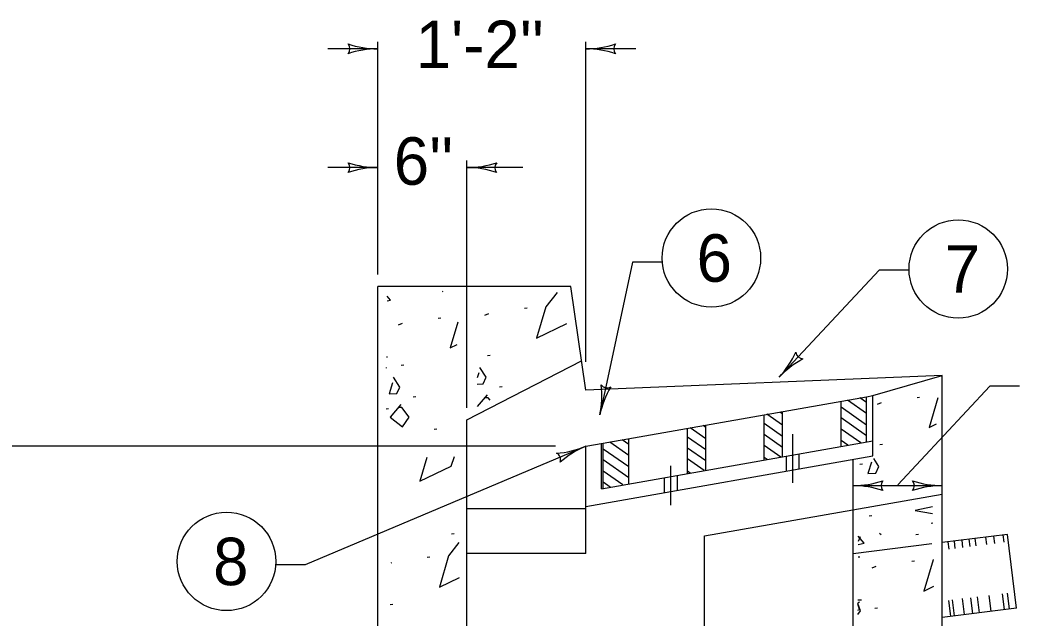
# Model space of a CAD drawing. Extents: x 1000 to 1036.3, y 1000 to 1022.
# Drawn here: x 1022.156 to 1026.351, y 1009.523 to 1012.042 of the extents above; entities that cross this region are included whole.
import ezdxf

# ---------------------------------------------------------------- set-up
doc = ezdxf.new("R2010")
doc.units = 0
doc.layers.add('1', color=7, linetype='Continuous')
doc.layers.add('5', color=7, linetype='Continuous')

msp = doc.modelspace()

# ---------------------------------------------------------------- linework, layer by layer
at = {"layer": '1'}
for p, q in [((1023.6615, 1010.9702), (1023.6615, 1011.9489)), ((1024.5365, 1010.6013), (1024.5365, 1011.9489)), ((1023.6615, 1011.9199), (1023.4517, 1011.9199)), ((1024.7465, 1011.9199), (1024.5365, 1011.9199)), ((1024.0365, 1010.4084), (1024.0365, 1011.4496)), ((1023.6615, 1011.4199), (1023.4517, 1011.4199)), ((1024.2715, 1011.4199), (1024.0365, 1011.4199)), ((1024.7335, 1011.0218), (1024.5955, 1010.3783)), ((1024.8585, 1011.0218), (1024.7335, 1011.0218)), ((1025.7715, 1010.9873), (1025.3498, 1010.5374)), ((1025.8965, 1010.9873), (1025.7715, 1010.9873)), ((1023.6615, 1009.2949), (1023.6615, 1010.9199)), ((1024.474, 1010.9199), (1023.6615, 1010.9199)), ((1024.5365, 1010.4824), (1024.474, 1010.9199)), ((1024.0365, 1010.3574), (1024.5188, 1010.6068)), ((1026.0365, 1010.5449), (1024.5365, 1010.4824)), ((1025.7443, 1010.4597), (1026.0365, 1010.5449)), ((1026.0365, 1009.3103), (1026.0365, 1010.5449)), ((1026.2368, 1010.4993), (1025.8497, 1010.0841)), ((1026.3618, 1010.4993), (1026.2368, 1010.4993)), ((1024.6103, 1010.2597), (1025.7182, 1010.455)), ((1025.6105, 1010.2456), (1025.6105, 1010.4359)), ((1025.7182, 1010.3841), (1025.6373, 1010.4408)), ((1025.7182, 1010.4304), (1025.6902, 1010.4501)), ((1025.7182, 1010.455), (1025.7443, 1010.4597)), ((1025.7182, 1010.2646), (1025.7182, 1010.455)), ((1025.7443, 1010.2058), (1025.7443, 1010.4597)), ((1025.3643, 1010.3351), (1025.2987, 1010.381)), ((1025.3643, 1010.3827), (1025.353, 1010.3906)), ((1025.3643, 1010.2022), (1025.3643, 1010.3926)), ((1025.7182, 1010.3358), (1025.6105, 1010.4112)), ((1024.0365, 1009.3103), (1024.0365, 1010.3574)), ((1025.2873, 1010.1887), (1025.2873, 1010.379)), ((1025.3643, 1010.288), (1025.2873, 1010.3418)), ((1025.7182, 1010.2905), (1025.6105, 1010.3658)), ((1024.9642, 1010.1317), (1024.9642, 1010.3221)), ((1025.0412, 1010.2781), (1024.9757, 1010.3241)), ((1025.0412, 1010.3257), (1025.0298, 1010.3336)), ((1025.0412, 1010.1452), (1025.0412, 1010.3357)), ((1025.3643, 1010.2414), (1025.2873, 1010.2953)), ((1025.4078, 1010.0928), (1025.4077, 1010.297)), ((1025.6932, 1010.2602), (1025.6105, 1010.3182)), ((1024.5365, 1010.2467), (1024.6103, 1010.2597)), ((1024.6027, 1010.0678), (1025.7443, 1010.2692)), ((1024.6027, 1010.0678), (1024.6027, 1010.2583)), ((1024.6102, 1010.0692), (1024.6103, 1010.2597)), ((1024.718, 1010.2078), (1024.6372, 1010.2643)), ((1024.718, 1010.2541), (1024.69, 1010.2737)), ((1024.718, 1010.0882), (1024.718, 1010.2786)), ((1025.0412, 1010.231), (1024.9642, 1010.2848)), ((1025.6397, 1010.2508), (1025.6105, 1010.2711)), ((1024.4087, 1010.2467), (1021.4973, 1010.2467)), ((1023.3572, 1009.7485), (1024.5365, 1010.2467)), ((1024.5365, 1009.7949), (1024.5365, 1010.2467)), ((1024.5365, 1009.9928), (1024.5365, 1010.2467)), ((1024.7178, 1010.1594), (1024.6103, 1010.2348)), ((1025.0412, 1010.1844), (1024.9642, 1010.2383)), ((1025.3578, 1010.2011), (1025.2873, 1010.2503)), ((1025.4347, 1010.1512), (1025.4347, 1010.2146)), ((1024.5365, 1009.9928), (1025.7443, 1010.2058)), ((1024.718, 1010.1142), (1024.6103, 1010.1895)), ((1025.0347, 1010.144), (1024.9642, 1010.1934)), ((1025.299, 1010.1907), (1025.2873, 1010.1988)), ((1025.3808, 1010.1417), (1025.3808, 1010.2051)), ((1025.6615, 1009.2949), (1025.6615, 1010.1912)), ((1024.693, 1010.0838), (1024.6102, 1010.1417)), ((1024.8948, 1009.9983), (1024.895, 1010.1634)), ((1024.9758, 1010.1337), (1024.9642, 1010.1418)), ((1024.6395, 1010.0744), (1024.6103, 1010.0948)), ((1024.868, 1010.0512), (1024.868, 1010.1147)), ((1024.9218, 1010.0607), (1024.9218, 1010.1242)), ((1025.0365, 1009.8686), (1026.0365, 1010.0449)), ((1025.6615, 1010.0807), (1026.0365, 1010.0807)), ((1024.5365, 1009.9824), (1024.0365, 1009.9824)), ((1025.0365, 1009.3103), (1025.0365, 1009.8686)), ((1025.9918, 1009.8354), (1025.6615, 1009.7941)), ((1026.3103, 1009.8752), (1026.0365, 1009.8409)), ((1026.06, 1009.8439), (1026.0638, 1009.8132)), ((1026.086, 1009.8472), (1026.0898, 1009.8164)), ((1026.118, 1009.8512), (1026.1218, 1009.8204)), ((1026.1478, 1009.8549), (1026.1517, 1009.8242)), ((1026.1735, 1009.858), (1026.1773, 1009.8273)), ((1026.2178, 1009.8635), (1026.2217, 1009.8328)), ((1026.2517, 1009.8678), (1026.2555, 1009.837)), ((1026.2917, 1009.8728), (1026.2955, 1009.842)), ((1026.349, 1009.565), (1026.3103, 1009.8752)), ((1024.5365, 1009.7949), (1024.0365, 1009.7949)), ((1023.2322, 1009.7485), (1023.3572, 1009.7485)), ((1026.2975, 1009.5585), (1026.2892, 1009.6254)), ((1026.3195, 1009.5613), (1026.3112, 1009.6282)), ((1026.0717, 1009.5304), (1026.0633, 1009.5974)), ((1026.0872, 1009.5324), (1026.0788, 1009.5993)), ((1026.1298, 1009.5377), (1026.1215, 1009.6047)), ((1026.1645, 1009.542), (1026.1562, 1009.6089)), ((1026.1928, 1009.5455), (1026.1845, 1009.6124)), ((1026.2422, 1009.5517), (1026.2338, 1009.6187)), ((1026.349, 1009.565), (1026.0365, 1009.526))]:
    msp.add_line(p, q, dxfattribs=at)
for centre in [(1025.0649, 1011.0392), (1026.1036, 1010.9929), (1023.0254, 1009.7614)]:
    msp.add_circle(centre, 0.2072, dxfattribs=at)
for centre, radius, start, end in [((1023.5129, 1011.92), 0.0313, 318.7746, 40.8913), ((1023.6615, 1012.3109), 0.3909, 251.3472, 269.9939), ((1024.5365, 1012.3109), 0.3909, 270, 288.6688), ((1024.6852, 1011.9199), 0.0313, 138.7746, 220.8913), ((1023.6615, 1011.529), 0.3909, 90, 108.6688), ((1023.6615, 1011.529), 0.3909, 89.9878, 90), ((1024.5365, 1012.3109), 0.3909, 269.9878, 270), ((1024.5365, 1011.529), 0.3909, 71.3472, 89.9939), ((1023.5129, 1011.42), 0.0313, 318.7746, 40.8913), ((1023.6615, 1011.8109), 0.3909, 251.3472, 269.9939), ((1024.0365, 1011.8109), 0.3909, 270, 288.6688), ((1024.1852, 1011.4199), 0.0313, 138.7746, 220.8913), ((1023.6615, 1011.029), 0.3909, 90, 108.6688), ((1023.6615, 1011.029), 0.3909, 89.9878, 90), ((1024.0365, 1011.8109), 0.3909, 269.9878, 270), ((1024.0365, 1011.029), 0.3909, 71.3472, 89.9939), ((1025.0646, 1010.8048), 0.3909, 316.8511, 335.5199), ((1025.4515, 1010.6458), 0.0313, 185.6257, 267.7424), ((1025.635, 1010.2701), 0.3909, 118.1983, 136.845), ((1025.0646, 1010.8048), 0.3909, 316.8389, 316.8511), ((1024.2132, 1010.4602), 0.3909, 347.8976, 6.5664), ((1024.9777, 1010.2963), 0.3909, 149.2448, 167.8915), ((1024.6267, 1010.5236), 0.0313, 216.6722, 298.7889), ((1024.2132, 1010.4602), 0.3909, 347.8854, 347.8976), ((1024.3844, 1010.6068), 0.3909, 274.2456, 292.8923), ((1024.3996, 1010.1889), 0.0313, 341.673, 63.7897), ((1024.6887, 1009.8865), 0.3909, 112.8984, 131.5672), ((1024.6887, 1009.8865), 0.3909, 112.8862, 112.8984), ((1025.6615, 1010.4716), 0.3909, 270, 288.6688), ((1025.8102, 1010.0806), 0.0313, 138.7746, 220.8913), ((1025.8879, 1010.0807), 0.0313, 318.7746, 40.8913), ((1026.0365, 1010.4716), 0.3909, 251.3472, 269.9939), ((1025.6615, 1010.4716), 0.3909, 269.9878, 270), ((1025.6615, 1009.6897), 0.3909, 71.3472, 89.9939), ((1026.0365, 1009.6897), 0.3909, 90, 108.6688), ((1026.0365, 1009.6897), 0.3909, 89.9878, 90)]:
    msp.add_arc(centre, radius, start, end, dxfattribs=at)
at = {"layer": '5'}
for points in [[(1023.9357, 1010.8977), (1023.9322, 1010.8973)], [(1024.4155, 1010.8942), (1024.368, 1010.8333)], [(1023.7003, 1010.8583), (1023.7152, 1010.8619)], [(1023.7152, 1010.8619), (1023.7005, 1010.8785)], [(1024.1272, 1010.8042), (1024.1105, 1010.7972)], [(1024.2893, 1010.8276), (1024.2783, 1010.8262)], [(1024.368, 1010.8333), (1024.3292, 1010.7015)], [(1023.764, 1010.7629), (1023.7475, 1010.7559)], [(1023.9263, 1010.7863), (1023.9152, 1010.7849)], [(1023.9982, 1010.7692), (1023.9662, 1010.6603)], [(1024.3292, 1010.7015), (1024.4572, 1010.7634)], [(1023.9662, 1010.6603), (1023.9955, 1010.6744)], [(1023.703, 1010.622), (1023.6988, 1010.6218)], [(1024.1338, 1010.6288), (1024.1227, 1010.6274)], [(1023.6988, 1010.5762), (1023.6985, 1010.5775)], [(1023.6985, 1010.5757), (1023.6988, 1010.5762)], [(1023.7708, 1010.5875), (1023.7597, 1010.5862)], [(1024.087, 1010.555), (1024.0802, 1010.5342)], [(1024.1175, 1010.537), (1024.0912, 1010.5786)], [(1023.7238, 1010.5138), (1023.7087, 1010.4666), (1023.7418, 1010.468), (1023.7543, 1010.4958), (1023.728, 1010.5373)], [(1024.0802, 1010.5083), (1024.105, 1010.5093)], [(1024.105, 1010.5093), (1024.1175, 1010.537)], [(1024.1217, 1010.4635), (1024.0802, 1010.4143)], [(1024.1848, 1010.4961), (1024.1738, 1010.4947)], [(1023.7585, 1010.4223), (1023.7142, 1010.3695), (1023.7655, 1010.3279), (1023.7932, 1010.3695), (1023.7627, 1010.4098), (1023.7475, 1010.4098)], [(1023.8218, 1010.4548), (1023.8107, 1010.4534)], [(1024.1258, 1010.451), (1024.1105, 1010.451)], [(1024.134, 1010.4403), (1024.1258, 1010.451)], [(1025.7788, 1010.4287), (1025.7627, 1010.4218)], [(1025.941, 1010.4521), (1025.93, 1010.4507)], [(1026.0177, 1010.4509), (1025.9808, 1010.326)], [(1023.7062, 1010.4038), (1023.6972, 1010.4027)], [(1025.9808, 1010.326), (1026.0127, 1010.3413)], [(1023.9103, 1010.3187), (1023.8992, 1010.3173)], [(1025.7855, 1010.2533), (1025.7743, 1010.2519)], [(1023.8677, 1010.1989), (1023.8382, 1010.0991)], [(1023.97, 1010.1628), (1023.9838, 1010.204)], [(1025.7005, 1010.1716), (1025.6893, 1010.1703)], [(1025.7387, 1010.1795), (1025.7233, 1010.1323)], [(1025.7692, 1010.1615), (1025.7483, 1010.1943)], [(1023.8382, 1010.0991), (1023.97, 1010.1628)], [(1025.7233, 1010.1323), (1025.7567, 1010.1338)], [(1025.7567, 1010.1338), (1025.7692, 1010.1615)], [(1025.9953, 1009.9914), (1025.9228, 1009.9765)], [(1025.9228, 1009.9765), (1025.9958, 1009.9635)], [(1025.74, 1009.9536), (1025.729, 1009.9522)], [(1025.9967, 1009.9223), (1025.99, 1009.9215)], [(1023.983, 1009.8782), (1023.9718, 1009.8768)], [(1025.7793, 1009.8741), (1025.7723, 1009.8796)], [(1024.0028, 1009.8408), (1023.9595, 1009.7852)], [(1025.6822, 1009.8321), (1025.7082, 1009.8386)], [(1025.6915, 1009.865), (1025.6823, 1009.8457)], [(1025.7082, 1009.8386), (1025.6825, 1009.8679)], [(1025.9365, 1009.8753), (1025.9253, 1009.8739)], [(1023.7187, 1009.7561), (1023.7158, 1009.7548)], [(1023.8808, 1009.7795), (1023.8698, 1009.7781)], [(1023.9595, 1009.7852), (1023.9207, 1009.6534)], [(1025.689, 1009.78), (1025.6818, 1009.7791)], [(1025.9193, 1009.763), (1025.9083, 1009.7616)], [(1025.998, 1009.7687), (1025.9592, 1009.6369)], [(1025.9993, 1009.7703), (1025.998, 1009.7687)], [(1025.7572, 1009.7396), (1025.7405, 1009.7326)], [(1023.9207, 1009.6534), (1024.005, 1009.6942)], [(1025.9592, 1009.6369), (1026.0013, 1009.6573)], [(1025.692, 1009.5528), (1025.6807, 1009.5848)], [(1025.6878, 1009.5584), (1025.6807, 1009.5823)], [(1025.6962, 1009.5987), (1025.6808, 1009.5983)], [(1025.6878, 1009.5903), (1025.6808, 1009.586)], [(1023.7253, 1009.5807), (1023.7142, 1009.5793)], [(1025.6805, 1009.5558), (1025.6878, 1009.5584)], [(1025.6805, 1009.5387), (1025.692, 1009.5528)], [(1025.7638, 1009.5642), (1025.7527, 1009.5628)]]:
    msp.add_lwpolyline(points, dxfattribs=at)

# ---------------------------------------------------------------- texts
at = {"layer": '1'}
for s, p in [("1'-2''", (1023.821, 1011.8388)), ("6''", (1023.7287, 1011.3476)), ('6', (1025.0027, 1010.9392)), ('7', (1026.0469, 1010.8929)), ('8', (1022.9687, 1009.6614))]:
    msp.add_text(s, height=0.2, dxfattribs=at).set_placement(p)

doc.saveas('drawing.dxf')
